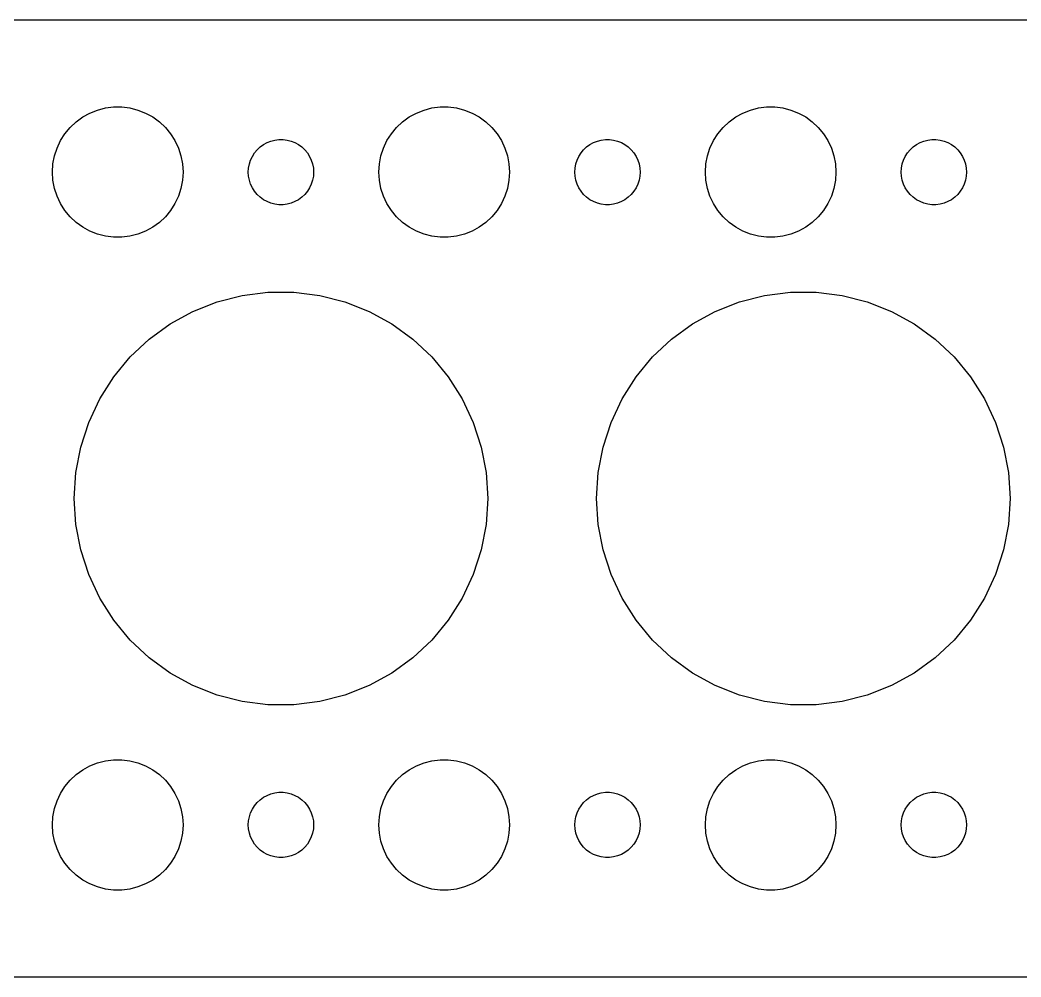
# Model space of a CAD drawing. Header units: metres. Extents: x -74 to 74, y 32 to 76.
# Drawn here: x -11.99 to 34, y 32.01 to 75.99 of the extents above; entities that cross this region are included whole.
import ezdxf

# ---------------------------------------------------------------- set-up
doc = ezdxf.new("R2010")
doc.units = ezdxf.units.M

msp = doc.modelspace()

# ---------------------------------------------------------------- linework, layer by layer
for p, q in [((69.8139, 75.9901), (-69.8139, 75.9901)), ((-8.77733, 71.7145), (-8.42705, 71.8532)), ((-8.42705, 71.8532), (-8.06213, 71.9469)), ((-8.06213, 71.9469), (-7.68837, 71.9941)), ((-7.68837, 71.9941), (-7.31161, 71.9941)), ((-7.31161, 71.9941), (-6.93785, 71.9469)), ((-6.93785, 71.9469), (-6.57294, 71.8532)), ((-6.57294, 71.8532), (-6.22266, 71.7145)), ((6.22266, 71.7145), (6.57294, 71.8532)), ((6.57294, 71.8532), (6.93785, 71.9469)), ((6.93785, 71.9469), (7.31161, 71.9941)), ((7.31161, 71.9941), (7.68837, 71.9941)), ((7.68837, 71.9941), (8.06213, 71.9469)), ((8.06213, 71.9469), (8.42705, 71.8532)), ((8.42705, 71.8532), (8.77733, 71.7145)), ((21.2227, 71.7145), (21.5729, 71.8532)), ((21.5729, 71.8532), (21.9379, 71.9469)), ((21.9379, 71.9469), (22.3116, 71.9941)), ((22.3116, 71.9941), (22.6884, 71.9941)), ((22.6884, 71.9941), (23.0621, 71.9469)), ((23.0621, 71.9469), (23.427, 71.8532)), ((23.427, 71.8532), (23.7773, 71.7145)), ((-9.6869, 71.0536), (-9.41226, 71.3115)), ((-9.41226, 71.3115), (-9.10747, 71.533)), ((-9.10747, 71.533), (-8.77733, 71.7145)), ((-6.22266, 71.7145), (-5.89252, 71.533)), ((-5.89252, 71.533), (-5.58772, 71.3115)), ((-5.58772, 71.3115), (-5.31308, 71.0536)), ((5.31308, 71.0536), (5.58772, 71.3115)), ((5.58772, 71.3115), (5.89252, 71.533)), ((5.89252, 71.533), (6.22266, 71.7145)), ((8.77733, 71.7145), (9.10747, 71.533)), ((9.10747, 71.533), (9.41226, 71.3115)), ((9.41226, 71.3115), (9.6869, 71.0536)), ((20.3131, 71.0536), (20.5877, 71.3115)), ((20.5877, 71.3115), (20.8925, 71.533)), ((20.8925, 71.533), (21.2227, 71.7145)), ((23.7773, 71.7145), (24.1075, 71.533)), ((24.1075, 71.533), (24.4123, 71.3115)), ((24.4123, 71.3115), (24.6869, 71.0536)), ((-9.92705, 70.7634), (-9.6869, 71.0536)), ((-5.31308, 71.0536), (-5.07294, 70.7634)), ((5.07294, 70.7634), (5.31308, 71.0536)), ((9.6869, 71.0536), (9.92705, 70.7634)), ((20.0729, 70.7634), (20.3131, 71.0536)), ((24.6869, 71.0536), (24.927, 70.7634)), ((-10.2893, 70.1044), (-10.1289, 70.4453)), ((-10.1289, 70.4453), (-9.92705, 70.7634)), ((-5.07294, 70.7634), (-4.87108, 70.4453)), ((-4.87108, 70.4453), (-4.71066, 70.1044)), ((-0.63866, 70.3572), (-0.46352, 70.4266)), ((-0.46352, 70.4266), (-0.28107, 70.4734)), ((-0.28107, 70.4734), (-0.09418, 70.497)), ((-0.09418, 70.497), (0.09418, 70.497)), ((0.09418, 70.497), (0.28107, 70.4734)), ((0.28107, 70.4734), (0.46352, 70.4266)), ((0.46352, 70.4266), (0.63866, 70.3572)), ((4.71066, 70.1044), (4.87108, 70.4453)), ((4.87108, 70.4453), (5.07294, 70.7634)), ((9.92705, 70.7634), (10.1289, 70.4453)), ((10.1289, 70.4453), (10.2893, 70.1044)), ((14.3613, 70.3572), (14.5365, 70.4266)), ((14.5365, 70.4266), (14.7189, 70.4734)), ((14.7189, 70.4734), (14.9058, 70.497)), ((14.9058, 70.497), (15.0942, 70.497)), ((15.0942, 70.497), (15.2811, 70.4734)), ((15.2811, 70.4734), (15.4635, 70.4266)), ((15.4635, 70.4266), (15.6387, 70.3572)), ((19.7107, 70.1044), (19.8711, 70.4453)), ((19.8711, 70.4453), (20.0729, 70.7634)), ((24.927, 70.7634), (25.1289, 70.4453)), ((25.1289, 70.4453), (25.2893, 70.1044)), ((29.3613, 70.3572), (29.5365, 70.4266)), ((29.5365, 70.4266), (29.7189, 70.4734)), ((29.7189, 70.4734), (29.9058, 70.497)), ((29.9058, 70.497), (30.0942, 70.497)), ((30.0942, 70.497), (30.2811, 70.4734)), ((30.2811, 70.4734), (30.4635, 70.4266)), ((30.4635, 70.4266), (30.6387, 70.3572)), ((-10.4057, 69.7461), (-10.2893, 70.1044)), ((-4.71066, 70.1044), (-4.59424, 69.7461)), ((-1.21352, 69.8817), (-1.09344, 70.0268)), ((-1.09344, 70.0268), (-0.95613, 70.1558)), ((-0.95613, 70.1558), (-0.80373, 70.2665)), ((-0.80373, 70.2665), (-0.63866, 70.3572)), ((0.63866, 70.3572), (0.80373, 70.2665)), ((0.80373, 70.2665), (0.95613, 70.1558)), ((0.95613, 70.1558), (1.09344, 70.0268)), ((1.09344, 70.0268), (1.21352, 69.8817)), ((4.59424, 69.7461), (4.71066, 70.1044)), ((10.2893, 70.1044), (10.4057, 69.7461)), ((13.7865, 69.8817), (13.9065, 70.0268)), ((13.9065, 70.0268), (14.0439, 70.1558)), ((14.0439, 70.1558), (14.1963, 70.2665)), ((14.1963, 70.2665), (14.3613, 70.3572)), ((15.6387, 70.3572), (15.8037, 70.2665)), ((15.8037, 70.2665), (15.9561, 70.1558)), ((15.9561, 70.1558), (16.0934, 70.0268)), ((16.0934, 70.0268), (16.2135, 69.8817)), ((19.5942, 69.7461), (19.7107, 70.1044)), ((25.2893, 70.1044), (25.4057, 69.7461)), ((28.7865, 69.8817), (28.9065, 70.0268)), ((28.9065, 70.0268), (29.0439, 70.1558)), ((29.0439, 70.1558), (29.1963, 70.2665)), ((29.1963, 70.2665), (29.3613, 70.3572)), ((30.6387, 70.3572), (30.8037, 70.2665)), ((30.8037, 70.2665), (30.9561, 70.1558)), ((30.9561, 70.1558), (31.0934, 70.0268)), ((31.0934, 70.0268), (31.2135, 69.8817)), ((-10.4763, 69.376), (-10.4057, 69.7461)), ((-4.59424, 69.7461), (-4.52365, 69.376)), ((-1.45287, 69.373), (-1.39465, 69.5522)), ((-1.39465, 69.5522), (-1.31445, 69.7226)), ((-1.31445, 69.7226), (-1.21352, 69.8817)), ((1.21352, 69.8817), (1.31445, 69.7226)), ((1.31445, 69.7226), (1.39465, 69.5522)), ((1.39465, 69.5522), (1.45287, 69.373)), ((4.52365, 69.376), (4.59424, 69.7461)), ((10.4057, 69.7461), (10.4763, 69.376)), ((13.5471, 69.373), (13.6053, 69.5522)), ((13.6053, 69.5522), (13.6855, 69.7226)), ((13.6855, 69.7226), (13.7865, 69.8817)), ((16.2135, 69.8817), (16.3145, 69.7226)), ((16.3145, 69.7226), (16.3947, 69.5522)), ((16.3947, 69.5522), (16.4529, 69.373)), ((19.5237, 69.376), (19.5942, 69.7461)), ((25.4057, 69.7461), (25.4763, 69.376)), ((28.5471, 69.373), (28.6053, 69.5522)), ((28.6053, 69.5522), (28.6855, 69.7226)), ((28.6855, 69.7226), (28.7865, 69.8817)), ((31.2135, 69.8817), (31.3145, 69.7226)), ((31.3145, 69.7226), (31.3947, 69.5522)), ((31.3947, 69.5522), (31.4529, 69.373)), ((-10.5, 69), (-10.4763, 69.376)), ((-10.4763, 68.624), (-10.5, 69)), ((-4.52365, 69.376), (-4.5, 69)), ((-4.5, 69), (-4.52365, 68.624)), ((-1.5, 69), (-1.48816, 69.188)), ((-1.48816, 68.812), (-1.5, 69)), ((-1.48816, 69.188), (-1.45287, 69.373)), ((1.45287, 69.373), (1.48816, 69.188)), ((1.48816, 69.188), (1.5, 69)), ((1.5, 69), (1.48816, 68.812)), ((4.5, 69), (4.52365, 69.376)), ((4.52365, 68.624), (4.5, 69)), ((10.4763, 69.376), (10.5, 69)), ((10.5, 69), (10.4763, 68.624)), ((13.5, 69), (13.5118, 69.188)), ((13.5118, 68.812), (13.5, 69)), ((13.5118, 69.188), (13.5471, 69.373)), ((16.4529, 69.373), (16.4882, 69.188)), ((16.4882, 69.188), (16.5, 69)), ((16.5, 69), (16.4882, 68.812)), ((19.5, 69), (19.5237, 69.376)), ((19.5237, 68.624), (19.5, 69)), ((25.4763, 69.376), (25.5, 69)), ((25.5, 69), (25.4763, 68.624)), ((28.5, 69), (28.5118, 69.188)), ((28.5118, 68.812), (28.5, 69)), ((28.5118, 69.188), (28.5471, 69.373)), ((31.4529, 69.373), (31.4882, 69.188)), ((31.4882, 69.188), (31.5, 69)), ((31.5, 69), (31.4882, 68.812)), ((-10.4057, 68.2539), (-10.4763, 68.624)), ((-4.52365, 68.624), (-4.59424, 68.2539)), ((-1.45287, 68.627), (-1.48816, 68.812)), ((-1.39465, 68.4478), (-1.45287, 68.627)), ((1.45287, 68.627), (1.39465, 68.4478)), ((1.48816, 68.812), (1.45287, 68.627)), ((4.59424, 68.2539), (4.52365, 68.624)), ((10.4763, 68.624), (10.4057, 68.2539)), ((13.5471, 68.627), (13.5118, 68.812)), ((13.6053, 68.4478), (13.5471, 68.627)), ((16.4529, 68.627), (16.3947, 68.4478)), ((16.4882, 68.812), (16.4529, 68.627)), ((19.5942, 68.2539), (19.5237, 68.624)), ((25.4763, 68.624), (25.4057, 68.2539)), ((28.5471, 68.627), (28.5118, 68.812)), ((28.6053, 68.4478), (28.5471, 68.627)), ((31.4529, 68.627), (31.3947, 68.4478)), ((31.4882, 68.812), (31.4529, 68.627)), ((-10.2893, 67.8956), (-10.4057, 68.2539)), ((-4.59424, 68.2539), (-4.71066, 67.8956)), ((-1.31445, 68.2774), (-1.39465, 68.4478)), ((-1.21352, 68.1183), (-1.31445, 68.2774)), ((-1.09344, 67.9732), (-1.21352, 68.1183)), ((1.21352, 68.1183), (1.09344, 67.9732)), ((1.31445, 68.2774), (1.21352, 68.1183)), ((1.39465, 68.4478), (1.31445, 68.2774)), ((4.71066, 67.8956), (4.59424, 68.2539)), ((10.4057, 68.2539), (10.2893, 67.8956)), ((13.6855, 68.2774), (13.6053, 68.4478)), ((13.7865, 68.1183), (13.6855, 68.2774)), ((13.9065, 67.9732), (13.7865, 68.1183)), ((16.2135, 68.1183), (16.0934, 67.9732)), ((16.3145, 68.2774), (16.2135, 68.1183)), ((16.3947, 68.4478), (16.3145, 68.2774)), ((19.7107, 67.8956), (19.5942, 68.2539)), ((25.4057, 68.2539), (25.2893, 67.8956)), ((28.6855, 68.2774), (28.6053, 68.4478)), ((28.7865, 68.1183), (28.6855, 68.2774)), ((28.9065, 67.9732), (28.7865, 68.1183)), ((31.2135, 68.1183), (31.0934, 67.9732)), ((31.3145, 68.2774), (31.2135, 68.1183)), ((31.3947, 68.4478), (31.3145, 68.2774)), ((-10.1289, 67.5547), (-10.2893, 67.8956)), ((-4.71066, 67.8956), (-4.87108, 67.5547)), ((-0.95613, 67.8442), (-1.09344, 67.9732)), ((-0.80373, 67.7335), (-0.95613, 67.8442)), ((-0.63866, 67.6427), (-0.80373, 67.7335)), ((-0.46352, 67.5734), (-0.63866, 67.6427)), ((0.63866, 67.6427), (0.46352, 67.5734)), ((0.80373, 67.7335), (0.63866, 67.6427)), ((0.95613, 67.8442), (0.80373, 67.7335)), ((1.09344, 67.9732), (0.95613, 67.8442)), ((4.87108, 67.5547), (4.71066, 67.8956)), ((10.2893, 67.8956), (10.1289, 67.5547)), ((14.0439, 67.8442), (13.9065, 67.9732)), ((14.1963, 67.7335), (14.0439, 67.8442)), ((14.3613, 67.6427), (14.1963, 67.7335)), ((14.5365, 67.5734), (14.3613, 67.6427)), ((15.6387, 67.6427), (15.4635, 67.5734)), ((15.8037, 67.7335), (15.6387, 67.6427)), ((15.9561, 67.8442), (15.8037, 67.7335)), ((16.0934, 67.9732), (15.9561, 67.8442)), ((19.8711, 67.5547), (19.7107, 67.8956)), ((25.2893, 67.8956), (25.1289, 67.5547)), ((29.0439, 67.8442), (28.9065, 67.9732)), ((29.1963, 67.7335), (29.0439, 67.8442)), ((29.3613, 67.6427), (29.1963, 67.7335)), ((29.5365, 67.5734), (29.3613, 67.6427)), ((30.6387, 67.6427), (30.4635, 67.5734)), ((30.8037, 67.7335), (30.6387, 67.6427)), ((30.9561, 67.8442), (30.8037, 67.7335)), ((31.0934, 67.9732), (30.9561, 67.8442)), ((-9.92705, 67.2366), (-10.1289, 67.5547)), ((-9.6869, 66.9464), (-9.92705, 67.2366)), ((-5.07294, 67.2366), (-5.31308, 66.9464)), ((-4.87108, 67.5547), (-5.07294, 67.2366)), ((-0.28107, 67.5266), (-0.46352, 67.5734)), ((-0.09418, 67.5029), (-0.28107, 67.5266)), ((0.09418, 67.5029), (-0.09418, 67.5029)), ((0.28107, 67.5266), (0.09418, 67.5029)), ((0.46352, 67.5734), (0.28107, 67.5266)), ((5.07294, 67.2366), (4.87108, 67.5547)), ((5.31308, 66.9464), (5.07294, 67.2366)), ((9.92705, 67.2366), (9.6869, 66.9464)), ((10.1289, 67.5547), (9.92705, 67.2366)), ((14.7189, 67.5266), (14.5365, 67.5734)), ((14.9058, 67.5029), (14.7189, 67.5266)), ((15.0942, 67.5029), (14.9058, 67.5029)), ((15.2811, 67.5266), (15.0942, 67.5029)), ((15.4635, 67.5734), (15.2811, 67.5266)), ((20.0729, 67.2366), (19.8711, 67.5547)), ((20.3131, 66.9464), (20.0729, 67.2366)), ((24.927, 67.2366), (24.6869, 66.9464)), ((25.1289, 67.5547), (24.927, 67.2366)), ((29.7189, 67.5266), (29.5365, 67.5734)), ((29.9058, 67.5029), (29.7189, 67.5266)), ((30.0942, 67.5029), (29.9058, 67.5029)), ((30.2811, 67.5266), (30.0942, 67.5029)), ((30.4635, 67.5734), (30.2811, 67.5266)), ((-9.41226, 66.6884), (-9.6869, 66.9464)), ((-9.10747, 66.467), (-9.41226, 66.6884)), ((-5.58772, 66.6884), (-5.89252, 66.467)), ((-5.31308, 66.9464), (-5.58772, 66.6884)), ((5.58772, 66.6884), (5.31308, 66.9464)), ((5.89252, 66.467), (5.58772, 66.6884)), ((9.41226, 66.6884), (9.10747, 66.467)), ((9.6869, 66.9464), (9.41226, 66.6884)), ((20.5877, 66.6884), (20.3131, 66.9464)), ((20.8925, 66.467), (20.5877, 66.6884)), ((24.4123, 66.6884), (24.1075, 66.467)), ((24.6869, 66.9464), (24.4123, 66.6884)), ((-8.77733, 66.2855), (-9.10747, 66.467)), ((-8.42705, 66.1468), (-8.77733, 66.2855)), ((-6.22266, 66.2855), (-6.57294, 66.1468)), ((-5.89252, 66.467), (-6.22266, 66.2855)), ((6.22266, 66.2855), (5.89252, 66.467)), ((6.57294, 66.1468), (6.22266, 66.2855)), ((8.77733, 66.2855), (8.42705, 66.1468)), ((9.10747, 66.467), (8.77733, 66.2855)), ((21.2227, 66.2855), (20.8925, 66.467)), ((21.5729, 66.1468), (21.2227, 66.2855)), ((23.7773, 66.2855), (23.427, 66.1468)), ((24.1075, 66.467), (23.7773, 66.2855)), ((-8.06213, 66.0531), (-8.42705, 66.1468)), ((-7.68837, 66.0059), (-8.06213, 66.0531)), ((-7.31161, 66.0059), (-7.68837, 66.0059)), ((-6.93785, 66.0531), (-7.31161, 66.0059)), ((-6.57294, 66.1468), (-6.93785, 66.0531)), ((6.93785, 66.0531), (6.57294, 66.1468)), ((7.31161, 66.0059), (6.93785, 66.0531)), ((7.68837, 66.0059), (7.31161, 66.0059)), ((8.06213, 66.0531), (7.68837, 66.0059)), ((8.42705, 66.1468), (8.06213, 66.0531)), ((21.9379, 66.0531), (21.5729, 66.1468)), ((22.3116, 66.0059), (21.9379, 66.0531)), ((22.6884, 66.0059), (22.3116, 66.0059)), ((23.0621, 66.0531), (22.6884, 66.0059)), ((23.427, 66.1468), (23.0621, 66.0531)), ((-1.78012, 63.3317), (-0.5965, 63.4812)), ((-0.5965, 63.4812), (0.5965, 63.4812)), ((0.5965, 63.4812), (1.78012, 63.3317)), ((22.2199, 63.3317), (23.4035, 63.4812)), ((23.4035, 63.4812), (24.5965, 63.4812)), ((24.5965, 63.4812), (25.7801, 63.3317)), ((-4.04489, 62.5959), (-2.93565, 63.035)), ((-2.93565, 63.035), (-1.78012, 63.3317)), ((1.78012, 63.3317), (2.93565, 63.035)), ((2.93565, 63.035), (4.04489, 62.5959)), ((19.9551, 62.5959), (21.0643, 63.035)), ((21.0643, 63.035), (22.2199, 63.3317)), ((25.7801, 63.3317), (26.9357, 63.035)), ((26.9357, 63.035), (28.0449, 62.5959)), ((-5.09035, 62.0211), (-4.04489, 62.5959)), ((4.04489, 62.5959), (5.09035, 62.0211)), ((18.9096, 62.0211), (19.9551, 62.5959)), ((28.0449, 62.5959), (29.0903, 62.0211)), ((-6.05553, 61.3199), (-5.09035, 62.0211)), ((5.09035, 62.0211), (6.05553, 61.3199)), ((17.9445, 61.3199), (18.9096, 62.0211)), ((29.0903, 62.0211), (30.0555, 61.3199)), ((-6.9252, 60.5032), (-6.05553, 61.3199)), ((6.05553, 61.3199), (6.9252, 60.5032)), ((17.0748, 60.5032), (17.9445, 61.3199)), ((30.0555, 61.3199), (30.9252, 60.5032)), ((-7.68565, 59.584), (-6.9252, 60.5032)), ((6.9252, 60.5032), (7.68565, 59.584)), ((16.3143, 59.584), (17.0748, 60.5032)), ((30.9252, 60.5032), (31.6857, 59.584)), ((-8.32491, 58.5766), (-7.68565, 59.584)), ((7.68565, 59.584), (8.32491, 58.5766)), ((15.6751, 58.5766), (16.3143, 59.584)), ((31.6857, 59.584), (32.3249, 58.5766)), ((-8.83287, 57.4972), (-8.32491, 58.5766)), ((8.32491, 58.5766), (8.83287, 57.4972)), ((15.1671, 57.4972), (15.6751, 58.5766)), ((32.3249, 58.5766), (32.8329, 57.4972)), ((-9.20154, 56.3625), (-8.83287, 57.4972)), ((8.83287, 57.4972), (9.20154, 56.3625)), ((14.7984, 56.3625), (15.1671, 57.4972)), ((32.8329, 57.4972), (33.2015, 56.3625)), ((-9.42508, 55.1907), (-9.20154, 56.3625)), ((9.20154, 56.3625), (9.42508, 55.1907)), ((14.5749, 55.1907), (14.7984, 56.3625)), ((33.2015, 56.3625), (33.4251, 55.1907)), ((-9.5, 54), (-9.42508, 55.1907)), ((9.42508, 55.1907), (9.5, 54)), ((14.5, 54), (14.5749, 55.1907)), ((33.4251, 55.1907), (33.5, 54)), ((-9.42508, 52.8093), (-9.5, 54)), ((9.5, 54), (9.42508, 52.8093)), ((14.5749, 52.8093), (14.5, 54)), ((33.5, 54), (33.4251, 52.8093)), ((-9.20154, 51.6375), (-9.42508, 52.8093)), ((9.42508, 52.8093), (9.20154, 51.6375)), ((14.7984, 51.6375), (14.5749, 52.8093)), ((33.4251, 52.8093), (33.2015, 51.6375)), ((-8.83287, 50.5028), (-9.20154, 51.6375)), ((9.20154, 51.6375), (8.83287, 50.5028)), ((15.1671, 50.5028), (14.7984, 51.6375)), ((33.2015, 51.6375), (32.8329, 50.5028)), ((-8.32491, 49.4234), (-8.83287, 50.5028)), ((8.83287, 50.5028), (8.32491, 49.4234)), ((15.6751, 49.4234), (15.1671, 50.5028)), ((32.8329, 50.5028), (32.3249, 49.4234)), ((-7.68565, 48.416), (-8.32491, 49.4234)), ((8.32491, 49.4234), (7.68565, 48.416)), ((16.3143, 48.416), (15.6751, 49.4234)), ((32.3249, 49.4234), (31.6857, 48.416)), ((-6.9252, 47.4968), (-7.68565, 48.416)), ((7.68565, 48.416), (6.9252, 47.4968)), ((17.0748, 47.4968), (16.3143, 48.416)), ((31.6857, 48.416), (30.9252, 47.4968)), ((-6.05553, 46.6801), (-6.9252, 47.4968)), ((6.9252, 47.4968), (6.05553, 46.6801)), ((17.9445, 46.6801), (17.0748, 47.4968)), ((30.9252, 47.4968), (30.0555, 46.6801)), ((-5.09035, 45.9789), (-6.05553, 46.6801)), ((6.05553, 46.6801), (5.09035, 45.9789)), ((18.9096, 45.9789), (17.9445, 46.6801)), ((30.0555, 46.6801), (29.0903, 45.9789)), ((-4.04489, 45.4041), (-5.09035, 45.9789)), ((5.09035, 45.9789), (4.04489, 45.4041)), ((19.9551, 45.4041), (18.9096, 45.9789)), ((29.0903, 45.9789), (28.0449, 45.4041)), ((-2.93565, 44.965), (-4.04489, 45.4041)), ((4.04489, 45.4041), (2.93565, 44.965)), ((21.0643, 44.965), (19.9551, 45.4041)), ((28.0449, 45.4041), (26.9357, 44.965)), ((-1.78012, 44.6683), (-2.93565, 44.965)), ((-0.5965, 44.5188), (-1.78012, 44.6683)), ((1.78012, 44.6683), (0.5965, 44.5188)), ((2.93565, 44.965), (1.78012, 44.6683)), ((22.2199, 44.6683), (21.0643, 44.965)), ((23.4035, 44.5188), (22.2199, 44.6683)), ((25.7801, 44.6683), (24.5965, 44.5188)), ((26.9357, 44.965), (25.7801, 44.6683)), ((0.5965, 44.5188), (-0.5965, 44.5188)), ((24.5965, 44.5188), (23.4035, 44.5188)), ((-8.77733, 41.7145), (-8.42705, 41.8532)), ((-8.42705, 41.8532), (-8.06213, 41.9469)), ((-8.06213, 41.9469), (-7.68837, 41.9941)), ((-7.68837, 41.9941), (-7.31161, 41.9941)), ((-7.31161, 41.9941), (-6.93785, 41.9469)), ((-6.93785, 41.9469), (-6.57294, 41.8532)), ((-6.57294, 41.8532), (-6.22266, 41.7145)), ((6.22266, 41.7145), (6.57294, 41.8532)), ((6.57294, 41.8532), (6.93785, 41.9469)), ((6.93785, 41.9469), (7.31161, 41.9941)), ((7.31161, 41.9941), (7.68837, 41.9941)), ((7.68837, 41.9941), (8.06213, 41.9469)), ((8.06213, 41.9469), (8.42705, 41.8532)), ((8.42705, 41.8532), (8.77733, 41.7145)), ((21.2227, 41.7145), (21.5729, 41.8532)), ((21.5729, 41.8532), (21.9379, 41.9469)), ((21.9379, 41.9469), (22.3116, 41.9941)), ((22.3116, 41.9941), (22.6884, 41.9941)), ((22.6884, 41.9941), (23.0621, 41.9469)), ((23.0621, 41.9469), (23.427, 41.8532)), ((23.427, 41.8532), (23.7773, 41.7145)), ((-9.41226, 41.3116), (-9.10747, 41.533)), ((-9.10747, 41.533), (-8.77733, 41.7145)), ((-6.22266, 41.7145), (-5.89252, 41.533)), ((-5.89252, 41.533), (-5.58772, 41.3116)), ((5.58772, 41.3116), (5.89252, 41.533)), ((5.89252, 41.533), (6.22266, 41.7145)), ((8.77733, 41.7145), (9.10747, 41.533)), ((9.10747, 41.533), (9.41226, 41.3116)), ((20.5877, 41.3116), (20.8925, 41.533)), ((20.8925, 41.533), (21.2227, 41.7145)), ((23.7773, 41.7145), (24.1075, 41.533)), ((24.1075, 41.533), (24.4123, 41.3116)), ((-9.92705, 40.7634), (-9.6869, 41.0536)), ((-9.6869, 41.0536), (-9.41226, 41.3116)), ((-5.58772, 41.3116), (-5.31308, 41.0536)), ((-5.31308, 41.0536), (-5.07294, 40.7634)), ((5.07294, 40.7634), (5.31308, 41.0536)), ((5.31308, 41.0536), (5.58772, 41.3116)), ((9.41226, 41.3116), (9.6869, 41.0536)), ((9.6869, 41.0536), (9.92705, 40.7634)), ((20.0729, 40.7634), (20.3131, 41.0536)), ((20.3131, 41.0536), (20.5877, 41.3116)), ((24.4123, 41.3116), (24.6869, 41.0536)), ((24.6869, 41.0536), (24.927, 40.7634)), ((-10.1289, 40.4453), (-9.92705, 40.7634)), ((-5.07294, 40.7634), (-4.87108, 40.4453)), ((-0.46352, 40.4266), (-0.28107, 40.4734)), ((-0.28107, 40.4734), (-0.09418, 40.4971)), ((-0.09418, 40.4971), (0.09418, 40.4971)), ((0.09418, 40.4971), (0.28107, 40.4734)), ((0.28107, 40.4734), (0.46352, 40.4266)), ((4.87108, 40.4453), (5.07294, 40.7634)), ((9.92705, 40.7634), (10.1289, 40.4453)), ((14.5365, 40.4266), (14.7189, 40.4734)), ((14.7189, 40.4734), (14.9058, 40.4971)), ((14.9058, 40.4971), (15.0942, 40.4971)), ((15.0942, 40.4971), (15.2811, 40.4734)), ((15.2811, 40.4734), (15.4635, 40.4266)), ((19.8711, 40.4453), (20.0729, 40.7634)), ((24.927, 40.7634), (25.1289, 40.4453)), ((29.5365, 40.4266), (29.7189, 40.4734)), ((29.7189, 40.4734), (29.9058, 40.4971)), ((29.9058, 40.4971), (30.0942, 40.4971)), ((30.0942, 40.4971), (30.2811, 40.4734)), ((30.2811, 40.4734), (30.4635, 40.4266)), ((-10.4057, 39.7461), (-10.2893, 40.1044)), ((-10.2893, 40.1044), (-10.1289, 40.4453)), ((-4.87108, 40.4453), (-4.71066, 40.1044)), ((-4.71066, 40.1044), (-4.59424, 39.7461)), ((-1.21352, 39.8817), (-1.09344, 40.0268)), ((-1.09344, 40.0268), (-0.95613, 40.1558)), ((-0.95613, 40.1558), (-0.80373, 40.2665)), ((-0.80373, 40.2665), (-0.63866, 40.3573)), ((-0.63866, 40.3573), (-0.46352, 40.4266)), ((0.46352, 40.4266), (0.63866, 40.3573)), ((0.63866, 40.3573), (0.80373, 40.2665)), ((0.80373, 40.2665), (0.95613, 40.1558)), ((0.95613, 40.1558), (1.09344, 40.0268)), ((1.09344, 40.0268), (1.21352, 39.8817)), ((4.59424, 39.7461), (4.71066, 40.1044)), ((4.71066, 40.1044), (4.87108, 40.4453)), ((10.1289, 40.4453), (10.2893, 40.1044)), ((10.2893, 40.1044), (10.4057, 39.7461)), ((13.7865, 39.8817), (13.9065, 40.0268)), ((13.9065, 40.0268), (14.0439, 40.1558)), ((14.0439, 40.1558), (14.1963, 40.2665)), ((14.1963, 40.2665), (14.3613, 40.3573)), ((14.3613, 40.3573), (14.5365, 40.4266)), ((15.4635, 40.4266), (15.6387, 40.3573)), ((15.6387, 40.3573), (15.8037, 40.2665)), ((15.8037, 40.2665), (15.9561, 40.1558)), ((15.9561, 40.1558), (16.0934, 40.0268)), ((16.0934, 40.0268), (16.2135, 39.8817)), ((19.5942, 39.7461), (19.7107, 40.1044)), ((19.7107, 40.1044), (19.8711, 40.4453)), ((25.1289, 40.4453), (25.2893, 40.1044)), ((25.2893, 40.1044), (25.4057, 39.7461)), ((28.7865, 39.8817), (28.9065, 40.0268)), ((28.9065, 40.0268), (29.0439, 40.1558)), ((29.0439, 40.1558), (29.1963, 40.2665)), ((29.1963, 40.2665), (29.3613, 40.3573)), ((29.3613, 40.3573), (29.5365, 40.4266)), ((30.4635, 40.4266), (30.6387, 40.3573)), ((30.6387, 40.3573), (30.8037, 40.2665)), ((30.8037, 40.2665), (30.9561, 40.1558)), ((30.9561, 40.1558), (31.0934, 40.0268)), ((31.0934, 40.0268), (31.2135, 39.8817)), ((-10.4763, 39.376), (-10.4057, 39.7461)), ((-4.59424, 39.7461), (-4.52365, 39.376)), ((-1.45287, 39.373), (-1.39465, 39.5522)), ((-1.39465, 39.5522), (-1.31445, 39.7226)), ((-1.31445, 39.7226), (-1.21352, 39.8817)), ((1.21352, 39.8817), (1.31445, 39.7226)), ((1.31445, 39.7226), (1.39465, 39.5522)), ((1.39465, 39.5522), (1.45287, 39.373)), ((4.52365, 39.376), (4.59424, 39.7461)), ((10.4057, 39.7461), (10.4763, 39.376)), ((13.5471, 39.373), (13.6053, 39.5522)), ((13.6053, 39.5522), (13.6855, 39.7226)), ((13.6855, 39.7226), (13.7865, 39.8817)), ((16.2135, 39.8817), (16.3145, 39.7226)), ((16.3145, 39.7226), (16.3947, 39.5522)), ((16.3947, 39.5522), (16.4529, 39.373)), ((19.5237, 39.376), (19.5942, 39.7461)), ((25.4057, 39.7461), (25.4763, 39.376)), ((28.5471, 39.373), (28.6053, 39.5522)), ((28.6053, 39.5522), (28.6855, 39.7226)), ((28.6855, 39.7226), (28.7865, 39.8817)), ((31.2135, 39.8817), (31.3145, 39.7226)), ((31.3145, 39.7226), (31.3947, 39.5522)), ((31.3947, 39.5522), (31.4529, 39.373)), ((-10.5, 39), (-10.4763, 39.376)), ((-4.52365, 39.376), (-4.5, 39)), ((-1.5, 39), (-1.48816, 39.188)), ((-1.48816, 39.188), (-1.45287, 39.373)), ((1.45287, 39.373), (1.48816, 39.188)), ((1.48816, 39.188), (1.5, 39)), ((4.5, 39), (4.52365, 39.376)), ((10.4763, 39.376), (10.5, 39)), ((13.5, 39), (13.5118, 39.188)), ((13.5118, 39.188), (13.5471, 39.373)), ((16.4529, 39.373), (16.4882, 39.188)), ((16.4882, 39.188), (16.5, 39)), ((19.5, 39), (19.5237, 39.376)), ((25.4763, 39.376), (25.5, 39)), ((28.5, 39), (28.5118, 39.188)), ((28.5118, 39.188), (28.5471, 39.373)), ((31.4529, 39.373), (31.4882, 39.188)), ((31.4882, 39.188), (31.5, 39)), ((-10.4763, 38.624), (-10.5, 39)), ((-4.5, 39), (-4.52365, 38.624)), ((-1.48816, 38.812), (-1.5, 39)), ((-1.45287, 38.627), (-1.48816, 38.812)), ((1.48816, 38.812), (1.45287, 38.627)), ((1.5, 39), (1.48816, 38.812)), ((4.52365, 38.624), (4.5, 39)), ((10.5, 39), (10.4763, 38.624)), ((13.5118, 38.812), (13.5, 39)), ((13.5471, 38.627), (13.5118, 38.812)), ((16.4882, 38.812), (16.4529, 38.627)), ((16.5, 39), (16.4882, 38.812)), ((19.5237, 38.624), (19.5, 39)), ((25.5, 39), (25.4763, 38.624)), ((28.5118, 38.812), (28.5, 39)), ((28.5471, 38.627), (28.5118, 38.812)), ((31.4882, 38.812), (31.4529, 38.627)), ((31.5, 39), (31.4882, 38.812)), ((-10.4057, 38.2539), (-10.4763, 38.624)), ((-10.2893, 37.8956), (-10.4057, 38.2539)), ((-4.59424, 38.2539), (-4.71066, 37.8956)), ((-4.52365, 38.624), (-4.59424, 38.2539)), ((-1.39465, 38.4478), (-1.45287, 38.627)), ((-1.31445, 38.2774), (-1.39465, 38.4478)), ((-1.21352, 38.1183), (-1.31445, 38.2774)), ((1.31445, 38.2774), (1.21352, 38.1183)), ((1.39465, 38.4478), (1.31445, 38.2774)), ((1.45287, 38.627), (1.39465, 38.4478)), ((4.59424, 38.2539), (4.52365, 38.624)), ((4.71066, 37.8956), (4.59424, 38.2539)), ((10.4057, 38.2539), (10.2893, 37.8956)), ((10.4763, 38.624), (10.4057, 38.2539)), ((13.6053, 38.4478), (13.5471, 38.627)), ((13.6855, 38.2774), (13.6053, 38.4478)), ((13.7865, 38.1183), (13.6855, 38.2774)), ((16.3145, 38.2774), (16.2135, 38.1183)), ((16.3947, 38.4478), (16.3145, 38.2774)), ((16.4529, 38.627), (16.3947, 38.4478)), ((19.5942, 38.2539), (19.5237, 38.624)), ((19.7107, 37.8956), (19.5942, 38.2539)), ((25.4057, 38.2539), (25.2893, 37.8956)), ((25.4763, 38.624), (25.4057, 38.2539)), ((28.6053, 38.4478), (28.5471, 38.627)), ((28.6855, 38.2774), (28.6053, 38.4478)), ((28.7865, 38.1183), (28.6855, 38.2774)), ((31.3145, 38.2774), (31.2135, 38.1183)), ((31.3947, 38.4478), (31.3145, 38.2774)), ((31.4529, 38.627), (31.3947, 38.4478)), ((-10.1289, 37.5547), (-10.2893, 37.8956)), ((-4.71066, 37.8956), (-4.87108, 37.5547)), ((-1.09344, 37.9732), (-1.21352, 38.1183)), ((-0.95613, 37.8442), (-1.09344, 37.9732)), ((-0.80373, 37.7335), (-0.95613, 37.8442)), ((-0.63866, 37.6428), (-0.80373, 37.7335)), ((0.80373, 37.7335), (0.63866, 37.6428)), ((0.95613, 37.8442), (0.80373, 37.7335)), ((1.09344, 37.9732), (0.95613, 37.8442)), ((1.21352, 38.1183), (1.09344, 37.9732)), ((4.87108, 37.5547), (4.71066, 37.8956)), ((10.2893, 37.8956), (10.1289, 37.5547)), ((13.9065, 37.9732), (13.7865, 38.1183)), ((14.0439, 37.8442), (13.9065, 37.9732)), ((14.1963, 37.7335), (14.0439, 37.8442)), ((14.3613, 37.6428), (14.1963, 37.7335)), ((15.8037, 37.7335), (15.6387, 37.6428)), ((15.9561, 37.8442), (15.8037, 37.7335)), ((16.0934, 37.9732), (15.9561, 37.8442)), ((16.2135, 38.1183), (16.0934, 37.9732)), ((19.8711, 37.5547), (19.7107, 37.8956)), ((25.2893, 37.8956), (25.1289, 37.5547)), ((28.9065, 37.9732), (28.7865, 38.1183)), ((29.0439, 37.8442), (28.9065, 37.9732)), ((29.1963, 37.7335), (29.0439, 37.8442)), ((29.3613, 37.6428), (29.1963, 37.7335)), ((30.8037, 37.7335), (30.6387, 37.6428)), ((30.9561, 37.8442), (30.8037, 37.7335)), ((31.0934, 37.9732), (30.9561, 37.8442)), ((31.2135, 38.1183), (31.0934, 37.9732)), ((-9.92705, 37.2366), (-10.1289, 37.5547)), ((-4.87108, 37.5547), (-5.07294, 37.2366)), ((-0.46352, 37.5734), (-0.63866, 37.6428)), ((-0.28107, 37.5266), (-0.46352, 37.5734)), ((-0.09418, 37.503), (-0.28107, 37.5266)), ((0.09418, 37.503), (-0.09418, 37.503)), ((0.28107, 37.5266), (0.09418, 37.503)), ((0.46352, 37.5734), (0.28107, 37.5266)), ((0.63866, 37.6428), (0.46352, 37.5734)), ((5.07294, 37.2366), (4.87108, 37.5547)), ((10.1289, 37.5547), (9.92705, 37.2366)), ((14.5365, 37.5734), (14.3613, 37.6428)), ((14.7189, 37.5266), (14.5365, 37.5734)), ((14.9058, 37.503), (14.7189, 37.5266)), ((15.0942, 37.503), (14.9058, 37.503)), ((15.2811, 37.5266), (15.0942, 37.503)), ((15.4635, 37.5734), (15.2811, 37.5266)), ((15.6387, 37.6428), (15.4635, 37.5734)), ((20.0729, 37.2366), (19.8711, 37.5547)), ((25.1289, 37.5547), (24.927, 37.2366)), ((29.5365, 37.5734), (29.3613, 37.6428)), ((29.7189, 37.5266), (29.5365, 37.5734)), ((29.9058, 37.503), (29.7189, 37.5266)), ((30.0942, 37.503), (29.9058, 37.503)), ((30.2811, 37.5266), (30.0942, 37.503)), ((30.4635, 37.5734), (30.2811, 37.5266)), ((30.6387, 37.6428), (30.4635, 37.5734)), ((-9.6869, 36.9464), (-9.92705, 37.2366)), ((-9.41226, 36.6885), (-9.6869, 36.9464)), ((-5.31308, 36.9464), (-5.58772, 36.6885)), ((-5.07294, 37.2366), (-5.31308, 36.9464)), ((5.31308, 36.9464), (5.07294, 37.2366)), ((5.58772, 36.6885), (5.31308, 36.9464)), ((9.6869, 36.9464), (9.41226, 36.6885)), ((9.92705, 37.2366), (9.6869, 36.9464)), ((20.3131, 36.9464), (20.0729, 37.2366)), ((20.5877, 36.6885), (20.3131, 36.9464)), ((24.6869, 36.9464), (24.4123, 36.6885)), ((24.927, 37.2366), (24.6869, 36.9464)), ((-9.10747, 36.467), (-9.41226, 36.6885)), ((-8.77733, 36.2855), (-9.10747, 36.467)), ((-5.89252, 36.467), (-6.22266, 36.2855)), ((-5.58772, 36.6885), (-5.89252, 36.467)), ((5.89252, 36.467), (5.58772, 36.6885)), ((6.22266, 36.2855), (5.89252, 36.467)), ((9.10747, 36.467), (8.77733, 36.2855)), ((9.41226, 36.6885), (9.10747, 36.467)), ((20.8925, 36.467), (20.5877, 36.6885)), ((21.2227, 36.2855), (20.8925, 36.467)), ((24.1075, 36.467), (23.7773, 36.2855)), ((24.4123, 36.6885), (24.1075, 36.467)), ((-8.42705, 36.1468), (-8.77733, 36.2855)), ((-8.06213, 36.0531), (-8.42705, 36.1468)), ((-7.68837, 36.0059), (-8.06213, 36.0531)), ((-7.31161, 36.0059), (-7.68837, 36.0059)), ((-6.93785, 36.0531), (-7.31161, 36.0059)), ((-6.57294, 36.1468), (-6.93785, 36.0531)), ((-6.22266, 36.2855), (-6.57294, 36.1468)), ((6.57294, 36.1468), (6.22266, 36.2855)), ((6.93785, 36.0531), (6.57294, 36.1468)), ((7.31161, 36.0059), (6.93785, 36.0531)), ((7.68837, 36.0059), (7.31161, 36.0059)), ((8.06213, 36.0531), (7.68837, 36.0059)), ((8.42705, 36.1468), (8.06213, 36.0531)), ((8.77733, 36.2855), (8.42705, 36.1468)), ((21.5729, 36.1468), (21.2227, 36.2855)), ((21.9379, 36.0531), (21.5729, 36.1468)), ((22.3116, 36.0059), (21.9379, 36.0531)), ((22.6884, 36.0059), (22.3116, 36.0059)), ((23.0621, 36.0531), (22.6884, 36.0059)), ((23.427, 36.1468), (23.0621, 36.0531)), ((23.7773, 36.2855), (23.427, 36.1468)), ((-69.8139, 32.0099), (69.8139, 32.0099))]:
    msp.add_line(p, q)

doc.saveas('drawing.dxf')
